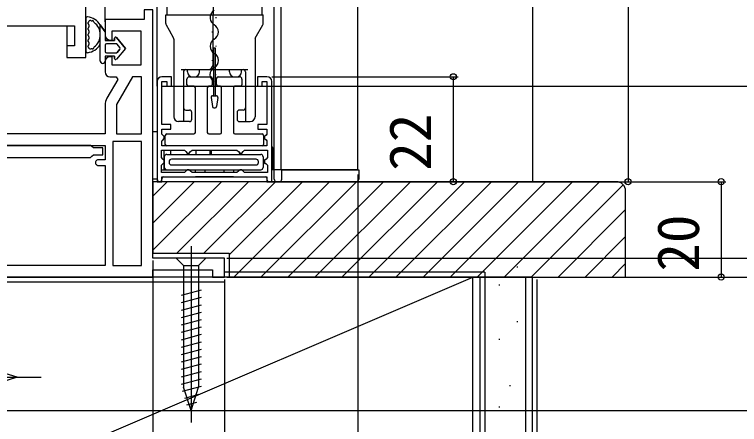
# Model space of a CAD drawing. Units: millimetres, scale not verified. Extents: x -525 to 525, y -783 to 778.
# Drawn here: x -334 to -182.2, y 76.4 to 162.4 of the extents above; entities that cross this region are included whole.
import ezdxf
from ezdxf.enums import TextEntityAlignment as Align

# ---------------------------------------------------------------- set-up
doc = ezdxf.new("R2010")
doc.units = ezdxf.units.MM
doc.header["$LTSCALE"] = 4
for name, color, linetype in [('0-3_YKK_11', 7, 'Continuous'), ('0-5_YKK_12', 2, 'Continuous'), ('0-6_YKK_13', 4, 'Continuous'), ('0-8_YKK_D', 6, 'Continuous'), ('0-A_YSS_K', 3, 'Continuous'), ('0-B_YSS_KE', 3, 'Continuous')]:
    doc.layers.add(name, color=color, linetype=linetype)
doc.styles.add('ＭＳ ゴシック', font='')
doc.styles.get('ＭＳ ゴシック').set_extended_font_data('MS Gothic')

msp = doc.modelspace()

# ---------------------------------------------------------------- linework, layer by layer
at = {"layer": '0-3_YKK_11'}
for p, q in [((-315, 152.5), (-315, 150.3)), ((-287.1, 129.504), (-287.4, 129.204))]:
    msp.add_line(p, q, dxfattribs=at)
for points in [[(-377, 153.3), (-336, 153.3), (-336, 155.8), (-339, 155.8), (-339, 160), (-321.4, 160), (-321.4, 155.8), (-323, 155.8), (-323, 153.3), (-319, 153.3), (-319, 194.3)], [(-419, 107.3), (-358.4, 107.3), (-358.4, 79.3), (-355, 79.3), (-355, 81.2), (-355.5, 81.7), (-356, 82.2), (-356, 107.3), (-305, 107.3), (-305, 108.8), (-292.5, 108.8), (-292.5, 107.3), (-290, 107.3), (-290, 111.3), (-305, 111.3), (-305, 163.3), (-306.8, 163.3), (-306.8, 161.3), (-315, 161.3), (-315, 158)], [(-314, 157), (-313.5, 157), (-313.5, 158.9), (-307.5, 158.9), (-307.5, 151.7), (-313.5, 151.7), (-313.5, 153.5), (-314, 153.5)], [(-314, 149.3), (-312.655, 149.3), (-312.327, 148.733), (-314.611, 144.777)], [(-281.1, 134.804), (-303.1, 134.804), (-303.1, 135.834), (-302.9, 136.034), (-302.6, 136.334), (-302.6, 136.775), (-302.9, 137.075), (-303.1, 137.275), (-303.1, 138.304), (-301.2, 138.304), (-301.2, 139.304), (-303.1, 139.304), (-303.1, 148.304), (-302.1, 148.304), (-302.1, 147.304), (-301.1, 147.304), (-301.1, 149.304), (-303.1, 149.304)], [(-281.1, 149.304), (-283.1, 149.304), (-283.1, 147.304), (-282.1, 147.304), (-282.1, 148.304), (-281.1, 148.304), (-281.1, 139.307), (-283, 139.307), (-283, 138.307), (-281.1, 138.307), (-281.1, 137.254), (-281.3, 137.054), (-281.6, 136.754), (-281.6, 136.354), (-281.3, 136.054), (-281.1, 135.854), (-281.1, 134.804)], [(-304.1, 148.304), (-304.1, 127.304), (-303.1, 127.304), (-303.1, 128.304), (-281.1, 128.304), (-281.1, 127.304), (-280.1, 127.304), (-280.1, 148.304)], [(-315, 143.327), (-315, 137.3), (-357.6, 137.3)], [(-356.7, 131.9), (-358.1, 131.9), (-358.1, 134.9), (-315, 134.9), (-315, 131.9), (-316.4, 131.9)], [(-287.4, 129.204), (-296.8, 129.204), (-297.1, 129.504), (-297.4, 129.804), (-297.8, 129.804), (-298.1, 129.504), (-298.4, 129.204), (-303.2, 129.204), (-303.2, 130.754), (-302.9, 131.054), (-302.6, 131.354), (-302.6, 131.754), (-302.9, 132.054), (-303.2, 132.354), (-303.2, 133.904), (-298.4, 133.904), (-298.1, 133.604), (-297.8, 133.304), (-297.4, 133.304), (-297.1, 133.604), (-296.8, 133.904), (-287.4, 133.904), (-287.1, 133.604), (-286.8, 133.304), (-286.4, 133.304), (-286.1, 133.604), (-285.8, 133.904), (-281, 133.904), (-281, 132.354), (-281.3, 132.054), (-281.6, 131.754), (-281.6, 131.354), (-281.3, 131.054), (-281, 130.754), (-281, 129.204), (-285.8, 129.204), (-286.1, 129.504), (-286.4, 129.804), (-286.8, 129.804), (-287.1, 129.504)], [(-316.4, 130.7), (-315, 130.7), (-315, 109.7)], [(-315, 109.7), (-358.9, 109.7), (-358.9, 128.5), (-358.762, 128.845)]]:
    msp.add_lwpolyline(points, dxfattribs=at)
for points in [[(-307.4, 137.3), (-307.4, 149.3), (-309.229, 149.3), (-312.6, 143.461), (-312.6, 137.3)], [(-307.4, 109.7), (-307.4, 135.7), (-313.4, 135.7), (-313.4, 109.7)]]:
    msp.add_lwpolyline(points, close=True, dxfattribs=at)
for centre, radius, start, end in [((-314, 158), 1, 180.00001, 269.99999), ((-314, 152.5), 1, 90.00001, 179.99999), ((-314, 150.3), 1, 180.00001, 269.99999), ((-303.1, 148.304), 1, 90.00001, 179.99999), ((-281.1, 148.304), 1, 0.00001, 89.99999), ((-312.1, 143.327), 2.9, 150.00001, 180.00002), ((-316.4, 131.3), 0.6, 89.99999, 270.00001)]:
    msp.add_arc(centre, radius, start, end, dxfattribs=at)
at = {"layer": '0-5_YKK_12'}
for p, q in [((-315, 160.8), (-315, 280.815)), ((-304.1, 147.3), (-304.1, 280.804)), ((-262.1, 129.804), (-262.1, 280.804)), ((-278.1, 129.804), (-278.1, 186.913)), ((-279.6, 129.804), (-279.6, 186.144)), ((-282.1, 162.304), (-282.1, 184.201)), ((-291.77, 161.605), (-291.77, 161.805)), ((-323, 160), (-323, 155.3)), ((-292.527, 158.605), (-292.527, 158.805)), ((-291.763, 155.607), (-291.764, 155.807)), ((-292.52, 152.607), (-292.52, 152.807)), ((-291.783, 149.607), (-291.784, 149.807)), ((-262.1, 129.804), (-280.1, 129.804))]:
    msp.add_line(p, q, dxfattribs=at)
for points in [[(-302.1, 191.599), (-302.1, 169.009), (-302.1, 162.304)], [(-292.4, 186.132), (-292.4, 170.469), (-292.4, 162.304)]]:
    msp.add_lwpolyline(points, dxfattribs=at)
for centre, start, end in [((-291.312, 161.706), 119.26649, 227.62547), ((-291.312, 161.706), 227.62547, 240.8614), ((-292.985, 158.704), 299.26649, 60.8614), ((-291.305, 155.708), 119.26649, 240.8614), ((-292.978, 152.706), 299.26649, 60.8614), ((-291.325, 149.708), 119.26649, 240.8614)]:
    msp.add_arc(centre, 1.718, start, end, dxfattribs=at)
at = {"layer": '0-6_YKK_13'}
for p, q in [((-319, 161.564), (-319, 154.636)), ((-302.3, 160.437), (-302.3, 162.304)), ((-281.9, 160.437), (-281.9, 162.304)), ((-318.4, 160.164), (-318.4, 159.732)), ((-316, 152.599), (-316, 160.149)), ((-283.547, 157.41), (-281.965, 160.189)), ((-318.4, 158.932), (-318.4, 158.5)), ((-315, 158.7), (-315, 156.9)), ((-315, 158.7), (-315, 156.9)), ((-318.4, 157.7), (-318.4, 157.268)), ((-318.4, 156.468), (-318.4, 156.036)), ((-315, 156.9), (-313, 156.9)), ((-313, 156.9), (-315, 156.9)), ((-313, 156.9), (-313, 157.398)), ((-313, 157.398), (-313, 156.9)), ((-312.644, 157.529), (-310.7, 155.25)), ((-310.7, 155.25), (-312.644, 157.529)), ((-300.6, 157.186), (-300.6, 140.904)), ((-283.6, 157.186), (-283.6, 140.904)), ((-315, 155.9), (-315, 154.6)), ((-315, 155.9), (-315, 154.6)), ((-312.7, 156.2), (-314.7, 156.2)), ((-312.7, 156.2), (-314.7, 156.2)), ((-310.7, 155.25), (-312.644, 152.971)), ((-310.7, 155.25), (-312.644, 152.971)), ((-311.918, 155.445), (-312.472, 156.095)), ((-311.918, 155.445), (-312.472, 156.095)), ((-312.472, 154.405), (-311.918, 155.055)), ((-311.918, 155.055), (-312.472, 154.405)), ((-291.9, 145.304), (-291.9, 155.304)), ((-315, 153.6), (-315, 152.6)), ((-313, 153.6), (-315, 153.6)), ((-315, 153.6), (-315, 152.6)), ((-313, 153.6), (-315, 153.6)), ((-314.7, 154.3), (-312.7, 154.3)), ((-314.7, 154.3), (-312.7, 154.3)), ((-313, 153.102), (-313, 153.6)), ((-313, 153.6), (-313, 153.102)), ((-299.1, 150.804), (-285.1, 150.804)), ((-298.6, 150.304), (-298.6, 139.904)), ((-297.75, 150.304), (-297.75, 150.804)), ((-295.25, 150.304), (-295.25, 150.804)), ((-288.95, 150.304), (-288.95, 150.804)), ((-286.45, 150.304), (-286.45, 150.804)), ((-285.6, 150.304), (-285.6, 139.904)), ((-297.85, 147.604), (-297.85, 148.804)), ((-297.35, 149.304), (-292.85, 149.304)), ((-296.75, 149.304), (-296.25, 149.304)), ((-292.55, 149.004), (-292.55, 147.604)), ((-291.65, 147.604), (-291.65, 149.004)), ((-291.35, 149.304), (-286.85, 149.304)), ((-287.95, 149.304), (-287.45, 149.304)), ((-286.35, 148.804), (-286.35, 147.604)), ((-296.4, 147.304), (-297.55, 147.304)), ((-292.85, 147.304), (-293.3, 147.304)), ((-290.9, 147.304), (-291.35, 147.304)), ((-286.65, 147.304), (-287.8, 147.304)), ((-296.1, 137.604), (-296.1, 147.004)), ((-293.6, 147.004), (-293.6, 137.604)), ((-290.6, 137.604), (-290.6, 147.004)), ((-288.1, 147.004), (-288.1, 137.604)), ((-292.802, 144.962), (-292.535, 143.062)), ((-292.505, 145.304), (-291.695, 145.304)), ((-291.398, 144.962), (-291.665, 143.062)), ((-292.238, 142.804), (-291.962, 142.804)), ((-298.1, 142.304), (-297.35, 142.304)), ((-296.85, 140.404), (-296.85, 141.804)), ((-287.35, 141.804), (-287.35, 140.404)), ((-286.1, 142.304), (-286.85, 142.304)), ((-297.35, 139.904), (-299.6, 139.904)), ((-286.85, 139.904), (-284.6, 139.904)), ((-302.4, 135.104), (-302.4, 137.004)), ((-302.1, 137.304), (-296.4, 137.304)), ((-293.3, 137.304), (-290.9, 137.304)), ((-287.8, 137.304), (-282.1, 137.304)), ((-281.8, 137.004), (-281.8, 135.104)), ((-302.6, 129.804), (-302.6, 133.904)), ((-282.1, 134.804), (-302.1, 134.804)), ((-301.3, 133.904), (-301.3, 133.004)), ((-295.9, 133.004), (-295.9, 133.904)), ((-293, 133.004), (-293, 133.904)), ((-292.8, 133.904), (-292.8, 133.004)), ((-279.9, 134.304), (-279.9, 129.804)), ((-302.1, 133.004), (-282.4, 133.004)), ((-297.6, 133.304), (-297.9, 133.004)), ((-297.3, 133.004), (-297.6, 133.304)), ((-281.9, 132.504), (-281.9, 130.304)), ((-301.6, 131.504), (-301.6, 131.304)), ((-283.4, 132.004), (-301.1, 132.004)), ((-301.1, 130.804), (-283.4, 130.804)), ((-282.9, 131.304), (-282.9, 131.504)), ((-281.9, 132.004), (-281.6, 131.704)), ((-281.596, 131.308), (-281.9, 131.004)), ((-304.1, 129.804), (-304.1, 127.804)), ((-303.2, 129.804), (-282.4, 129.804)), ((-296.1, 129.204), (-296.1, 129.804)), ((-294.1, 129.804), (-294.1, 129.204)), ((-290.1, 129.204), (-290.1, 129.804)), ((-288.1, 129.804), (-288.1, 129.204)), ((-279.6, 127.804), (-279.6, 129.804)), ((-303.1, 128.004), (-303.1, 127.804)), ((-302.8, 128.304), (-281.4, 128.304)), ((-288.1, 128.304), (-296.1, 128.304)), ((-290.1, 128.304), (-294.1, 128.304)), ((-281.1, 128.004), (-281.1, 127.604)), ((-280.8, 127.304), (-278.5, 127.304)), ((-278.5, 127.304), (-262.4, 127.304)), ((-297, 113.8), (-297.001, 76.8)), ((-293.9, 111.3), (-295.45, 109.75)), ((-298.55, 109.75), (-298.55, 84.216)), ((-295.45, 109.75), (-295.45, 84.216)), ((-294.9, 104.555), (-299.1, 103.429)), ((-294.9, 103.002), (-299.1, 101.877)), ((-294.9, 101.449), (-299.1, 100.324)), ((-294.9, 99.896), (-299.1, 98.771)), ((-294.9, 98.343), (-299.1, 97.218)), ((-294.9, 96.79), (-299.1, 95.665)), ((-294.9, 95.237), (-299.1, 94.112)), ((-294.9, 93.684), (-299.1, 92.559)), ((-294.9, 92.131), (-299.1, 91.006)), ((-294.9, 90.579), (-299.1, 89.453)), ((-294.9, 89.026), (-299.1, 87.9)), ((-333.4, 86.3), (-338.316, 87.85)), ((-294.9, 87.473), (-299.1, 86.347)), ((-363.4, 86.3), (-328.4, 86.3)), ((-333.4, 86.3), (-338.316, 84.75)), ((-294.9, 85.92), (-299.1, 84.794)), ((-294.9, 84.367), (-298.842, 83.311)), ((-297, 79.3), (-298.55, 84.216)), ((-297, 79.3), (-298.55, 84.216)), ((-297, 79.3), (-295.45, 84.216)), ((-295.354, 82.692), (-298.39, 81.879)), ((-295.889, 80.996), (-297.939, 80.447))]:
    msp.add_line(p, q, dxfattribs=at)
for points in [[(-302.3, 162.304), (-290.949, 162.304), (-281.9, 162.304)], [(-292.4, 151.804), (-292.4, 160.469), (-292.4, 162.304)], [(-316, 160.149), (-315, 158.7), (-316, 160.149)], [(-302.235, 160.189), (-301.603, 159.079), (-300.653, 157.41)], [(-291.9, 155.304), (-292.3, 155.304), (-292.3, 145.304)], [(-302.6, 132.504), (-302.6, 130.304), (-302.6, 132.504)], [(-286.3, 133.004), (-286.6, 133.304), (-286.9, 133.004)], [(-278, 127.804), (-278, 129.804), (-279.9, 129.804)], [(-278, 129.804), (-261.9, 129.804), (-261.9, 127.804)], [(-293.9, 111.3), (-300.1, 111.3), (-298.55, 109.75), (-295.45, 109.75)]]:
    msp.add_lwpolyline(points, dxfattribs=at)
for points in [[(-304.1, 127.804), (-305.02, 127.804), (-305.02, 137.804), (-304.1, 137.804)], [(-355.058, 132.4), (-318.042, 132.4), (-317.746, 132.65), (-317.45, 132.9), (-315.5, 132.9), (-315.5, 134.4), (-317.45, 134.4), (-317.746, 134.65), (-318.042, 134.9), (-355.058, 134.9), (-355.354, 134.65), (-355.65, 134.4), (-357.6, 134.4), (-357.6, 132.9), (-355.65, 132.9), (-355.354, 132.65)]]:
    msp.add_lwpolyline(points, close=True, dxfattribs=at)
for centre, radius, start, end in [((-318.7, 161.564), 0.3, 81.79391, 180), ((-319.2, 158.1), 3.8, 32.63687, 81.79391), ((-318.1, 160.783), 0.3, 67.71823, 159.97791), ((-319.2, 158.1), 3.2, 66.85224, 67.71823), ((-317.824, 161.318), 0.3, 246.85224, 296.63299), ((-317.6, 160.871), 0.2, 3.36701, 116.63299), ((-318.4, 160.564), 0.2, 121.83486, 233.1301), ((-318.4, 159.332), 0.2, 126.8699, 233.1301), ((-318.7, 160.164), 0.3, 0, 53.1301), ((-318.7, 159.732), 0.3, 306.8699, 0), ((-318.664, 160.989), 0.3, 301.83486, 339.97791), ((-317.101, 160.901), 0.3, 183.36701, 233.14776), ((-319.2, 158.1), 3.2, 306.85224, 53.14776), ((-301.8, 160.437), 0.5, 180, 209.64413), ((-282.4, 160.437), 0.5, 330.35587, 0), ((-318.4, 158.1), 0.2, 126.8699, 233.1301), ((-318.7, 158.932), 0.3, 0, 53.1301), ((-318.7, 158.5), 0.3, 306.8699, 0), ((-318.7, 157.7), 0.3, 0, 53.1301), ((-318.4, 156.868), 0.2, 126.8699, 233.1301), ((-318.7, 157.268), 0.3, 306.8699, 0), ((-318.7, 156.468), 0.3, 0, 53.1301), ((-312.798, 157.398), 0.202, 40.46378, 179.99997), ((-312.798, 157.398), 0.202, 40.46381, 180), ((-301.1, 157.186), 0.5, 360, 26.56505), ((-283.1, 157.186), 0.5, 153.43495, 180), ((-319.2, 158.1), 3.8, 278.20609, 327.36313), ((-318.4, 155.636), 0.2, 126.8699, 238.16514), ((-318.7, 156.036), 0.3, 306.8699, 0), ((-318.664, 155.211), 0.3, 20.02209, 58.16514), ((-318.1, 155.417), 0.3, 200.02209, 292.28177), ((-319.2, 158.1), 3.2, 292.28177, 293.14776), ((-317.824, 154.882), 0.3, 63.36701, 113.14776), ((-317.6, 155.329), 0.2, 243.36701, 356.63299), ((-317.101, 155.299), 0.3, 126.85224, 176.63299), ((-314.7, 155.9), 0.3, 90, 180), ((-314.7, 155.9), 0.3, 90, 180), ((-312.7, 155.9), 0.3, 40.46381, 90), ((-312.7, 155.9), 0.3, 40.46381, 90), ((-312.146, 155.25), 0.3, 319.53619, 40.46381), ((-312.146, 155.25), 0.3, 319.53619, 40.46381), ((-318.7, 154.636), 0.3, 180, 278.20609), ((-314.7, 154.6), 0.3, 180, 270), ((-314.7, 154.6), 0.3, 180, 270), ((-312.7, 154.6), 0.3, 270, 319.53619), ((-312.7, 154.6), 0.3, 270, 319.53619), ((-315.5, 152.6), 0.5, 179.88541, 0), ((-315.5, 152.599), 0.5, 180.11462, 359.88538), ((-315.5, 152.6), 0.5, 359.88533, 359.99998), ((-312.798, 153.102), 0.202, 180, 319.53619), ((-312.798, 153.102), 0.202, 180, 319.53619), ((-298.1, 150.304), 0.5, 90, 180), ((-296.75, 150.304), 1, 180, 270), ((-296.25, 150.304), 1, 270, 0), ((-293.4, 151.804), 1, 270, 0), ((-287.95, 150.304), 1, 180, 270), ((-287.45, 150.304), 1, 270, 0), ((-286.1, 150.304), 0.5, 0, 90), ((-297.35, 148.804), 0.5, 90, 180), ((-292.85, 149.004), 0.3, 360, 90), ((-291.35, 149.004), 0.3, 90, 180), ((-286.85, 148.804), 0.5, 0, 90), ((-297.55, 147.604), 0.3, 180, 270), ((-296.4, 147.004), 0.3, 360, 90), ((-293.3, 147.004), 0.3, 90, 180), ((-292.85, 147.604), 0.3, 270, 360), ((-291.35, 147.604), 0.3, 180, 270), ((-290.9, 147.004), 0.3, 0, 90), ((-287.8, 147.004), 0.3, 90, 180), ((-286.65, 147.604), 0.3, 270, 0), ((-292.505, 145.004), 0.3, 90, 188), ((-291.695, 145.004), 0.3, 352, 90), ((-298.1, 142.804), 0.5, 180, 270), ((-292.238, 143.104), 0.3, 188, 270), ((-291.962, 143.104), 0.3, 270, 352), ((-286.1, 142.804), 0.5, 270, 0), ((-297.35, 141.804), 0.5, 0, 90), ((-286.85, 141.804), 0.5, 90, 180), ((-299.6, 140.904), 1, 180, 270), ((-297.35, 140.404), 0.5, 270, 360), ((-286.85, 140.404), 0.5, 180, 270), ((-284.6, 140.904), 1, 270, 0), ((-302.1, 137.004), 0.3, 90, 180), ((-296.4, 137.604), 0.3, 270, 360), ((-293.3, 137.604), 0.3, 180, 270), ((-290.9, 137.604), 0.3, 270, 0), ((-287.8, 137.604), 0.3, 180, 270), ((-282.1, 137.004), 0.3, 0, 90), ((-302.1, 135.104), 0.3, 180, 270), ((-282.1, 135.104), 0.3, 270, 360), ((-280.4, 134.304), 0.5, 0, 53.1301), ((-302.1, 132.504), 0.5, 90, 180), ((-282.4, 132.504), 0.5, 0, 90), ((-301.1, 131.504), 0.5, 90, 180), ((-301.1, 131.304), 0.5, 180, 270), ((-283.4, 131.504), 0.5, 0, 90), ((-283.4, 131.304), 0.5, 270, 0), ((-302.1, 130.304), 0.5, 180, 270), ((-282.4, 130.304), 0.5, 270, 0), ((-303.6, 127.804), 0.5, 180, 270), ((-303.6, 127.804), 0.5, 270, 0), ((-302.8, 128.004), 0.3, 90, 180), ((-281.4, 128.004), 0.3, 0, 90), ((-280.8, 127.604), 0.3, 180, 270), ((-279.1, 127.804), 0.5, 180, 270), ((-278.5, 127.804), 0.5, 270, 0), ((-262.4, 127.804), 0.5, 270, 0)]:
    msp.add_arc(centre, radius, start, end, dxfattribs=at)
at = {"layer": '0-8_YKK_D'}
for p, q in [((-205.5, 412.304), (-205.5, 127.3)), ((-280.1, 149.304), (-241.1, 149.304)), ((-242.1, 149.304), (-242.1, 127.304)), ((-303.128, 147.3), (-144.5, 147.3)), ((-286, 147.3), (-124.5, 147.3)), ((-285, 147.3), (-124.5, 147.3)), ((-262.1, 128.804), (-262.1, 58.3)), ((-279.6, 127.304), (-185, 127.304)), ((-279.6, 127.304), (-241.1, 127.304)), ((-207, 127.3), (-204.5, 127.3)), ((-186, 127.304), (-186, 107.304)), ((-289.5, 111.3), (-144.5, 111.3)), ((-305, 110.8), (-305, 58.3)), ((-305, 110.8), (-305, 58.3)), ((-290, 106.8), (-290, 58.3)), ((-290, 106.3), (-290, 58.3)), ((-289.5, 107.304), (-185, 107.304)), ((-289.5, 107.3), (-144.5, 107.3)), ((-289, 107.3), (-104.5, 107.3)), ((-288, 107.3), (-104.5, 107.3)), ((-287, 107.3), (-124.5, 107.3)), ((-354, 79.3), (-104.5, 79.3))]:
    msp.add_line(p, q, dxfattribs=at)
for centre in [(-242.1, 149.304), (-242.1, 127.304), (-205.5, 127.3), (-186, 127.304), (-186, 107.304)]:
    msp.add_circle(centre, 0.637, dxfattribs=at)
at = {"layer": '0-A_YSS_K'}
for p, q in [((-225.5, 280.8), (-225.5, 127.3)), ((-305, 124.271), (-301.971, 127.3)), ((-305, 118.614), (-296.314, 127.3)), ((-305, 112.957), (-290.657, 127.3)), ((-300, 112.3), (-285, 127.3)), ((-294.343, 112.3), (-279.343, 127.3)), ((-289, 111.986), (-273.686, 127.3)), ((-288.029, 107.3), (-268.029, 127.3)), ((-282.373, 107.3), (-262.373, 127.3)), ((-276.716, 107.3), (-256.716, 127.3)), ((-271.059, 107.3), (-251.059, 127.3)), ((-265.402, 107.3), (-245.402, 127.3)), ((-259.745, 107.3), (-239.745, 127.3)), ((-254.088, 107.3), (-234.088, 127.3)), ((-248.431, 107.3), (-228.431, 127.3)), ((-242.775, 107.3), (-222.775, 127.3)), ((-237.118, 107.3), (-217.118, 127.3)), ((-231.461, 107.3), (-211.461, 127.3)), ((-225.804, 107.3), (-206.491, 126.613)), ((-220.147, 107.3), (-206, 121.447)), ((-214.49, 107.3), (-206, 115.79)), ((-228.801, 109.421), (-228.601, 109.421)), ((-208.833, 107.3), (-206, 110.133)), ((-343, 62.3), (-238, 107.3)), ((-236.5, 107.3), (-236.5, -27.7)), ((-227, 107.3), (-227, -27.7)), ((-224.5, -27.7), (-224.5, 106.801)), ((-232.531, 105.691), (-232.331, 105.691)), ((-235.515, 100.97), (-235.315, 100.97)), ((-228.801, 97.986), (-228.601, 97.986)), ((-232.531, 94.256), (-232.331, 94.256)), ((-235.515, 89.034), (-235.315, 89.034)), ((-230.293, 84.558), (-230.093, 84.558)), ((-232.531, 80.082), (-232.331, 80.082))]:
    msp.add_line(p, q, dxfattribs=at)
at = {"layer": '0-B_YSS_KE'}
for p, q in [((-235.5, 108.3), (-290, 108.3)), ((-235.5, 108.3), (-235.5, -27.7)), ((-238, -27.7), (-238, 107.3))]:
    msp.add_line(p, q, dxfattribs=at)
for points in [[(-208, 127.3), (-305, 127.3), (-305, 112.3), (-289, 112.3), (-289, 107.3), (-206, 107.3), (-206, 125.3)], [(-354, -27.7), (-354, 106.3), (-290, 106.3)], [(-225.5, -27.7), (-225.5, 107.3), (-238, 107.3)]]:
    msp.add_lwpolyline(points, dxfattribs=at)
msp.add_lwpolyline([(-238, 62.3), (-238, 107.3), (-343, 107.3), (-343, 62.3)], close=True, dxfattribs=at)
msp.add_arc((-208, 125.3), 2, 0.00001, 89.99999, dxfattribs=at)

# ---------------------------------------------------------------- texts
at = {"layer": '0-8_YKK_D', "style": 'ＭＳ ゴシック'}
for s, p in [('22', (-244.1, 129.577)), ('20', (-188, 108.441))]:
    msp.add_text(s, height=8.798, rotation=90, dxfattribs=at).set_placement(p, align=Align.BOTTOM_LEFT)

doc.saveas('drawing.dxf')
